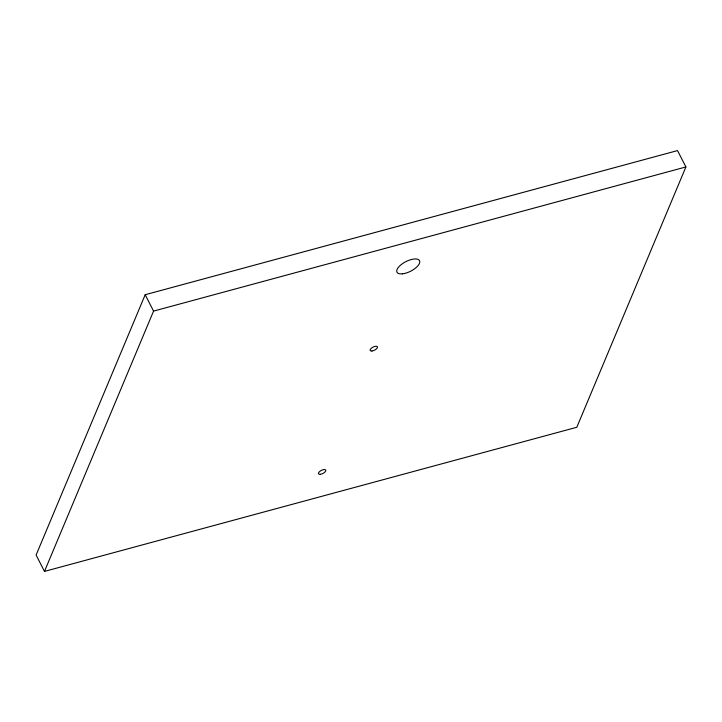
<?xml version="1.0" encoding="UTF-8"?>
<svg xmlns="http://www.w3.org/2000/svg" width="722" height="722" viewBox="0 0 722 722"><rect width="100%" height="100%" fill="white"/><g stroke="black" fill="none" stroke-linecap="round" stroke-linejoin="round"><path stroke-width="1.08" d="M145.194 294.729L36.1 555.047L44.475 571.409L576.806 427.271L685.9 166.953L677.525 150.591L145.194 294.729L153.56 311.101L44.475 571.409M153.56 311.101L685.9 166.953M371.983 351A4.052 1.715 -27.1 0 0 377.498 347.129A4.052 1.715 -27.1 0 0 371.92 347.769A4.052 1.715 -27.1 0 0 371.983 351M320.315 474.309A4.052 1.715 -27.1 0 0 325.821 470.437A4.052 1.715 -27.1 0 0 320.243 471.069A4.052 1.715 -27.1 0 0 320.315 474.309M402.578 273.828A12.68 5.361 -27.1 0 0 419.798 261.734A12.68 5.361 -27.1 0 0 402.371 263.729A12.68 5.361 -27.1 0 0 402.578 273.828"/></g></svg>
